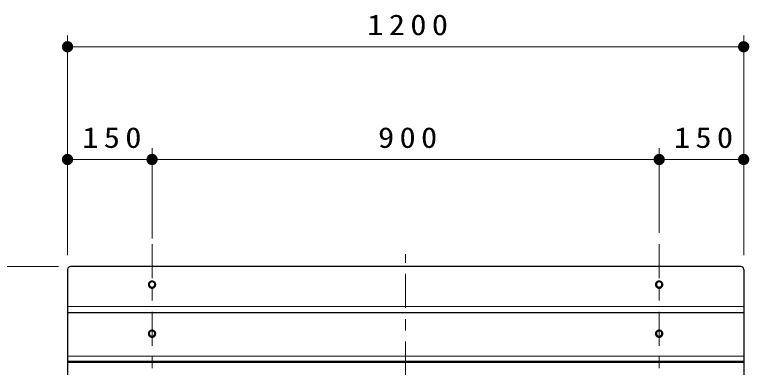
# Model space of a CAD drawing. Units: millimetres on the paper, scale 1:20. Extents: x -385 to 0, y 0 to 267.
# Drawn here: x -293.1 to -227.9, y 137.2 to 168.4 of the extents above; entities that cross this region are included whole.
import ezdxf

# ---------------------------------------------------------------- set-up
doc = ezdxf.new("R2010")
doc.units = ezdxf.units.MM
doc.linetypes.add('USER2', pattern=[6, 3, -1, 1, -1])
doc.layers.add('1_20', color=7, linetype='Continuous', lineweight=25)
doc.styles.add('ＭＳ ゴシック', font='')
doc.styles.get('ＭＳ ゴシック').set_extended_font_data('MS Gothic')

# ---------------------------------------------------------------- blocks, each defined once
blk = doc.blocks.new('filled_dot')
at = {"color": 0, "linetype": 'Continuous', "lineweight": -2, "const_width": 1.25}
blk.add_lwpolyline([(-0.625, 0, 1), (0.625, 0, 1)], format="xyb", close=True, dxfattribs=at)

msp = doc.modelspace()

# ---------------------------------------------------------------- linework, layer by layer
at = {"layer": '1_20', "lineweight": 13}
for p, q in [((-288.425, 147.1), (-288.425, 166.6)), ((-228.425, 147.1), (-228.425, 166.6)), ((-288.425, 165.6), (-228.425, 165.6)), ((-280.925, 148.583), (-280.925, 156.6)), ((-280.925, 149.083), (-280.925, 156.6)), ((-235.925, 149.083), (-235.925, 156.6)), ((-288.425, 155.6), (-280.925, 155.6)), ((-280.925, 155.6), (-235.925, 155.6)), ((-235.925, 155.6), (-228.425, 155.6)), ((-289.212, 146.097), (-317.425, 146.097)), ((-228.425, 142.572), (-288.425, 142.572)), ((-228.425, 138.156), (-288.425, 138.156))]:
    msp.add_line(p, q, dxfattribs=at)
at = {"layer": '1_20', "linetype": 'USER2', "lineweight": 13}
for p, q in [((-280.925, 148.083), (-280.925, 122.51)), ((-235.925, 148.083), (-235.925, 122.51)), ((-258.425, 124.446), (-258.425, 147.209))]:
    msp.add_line(p, q, dxfattribs=at)
at = {"layer": '1_20'}
for p, q in [((-228.675, 146.1), (-288.175, 146.1)), ((-288.425, 145.85), (-288.425, 125.328)), ((-228.425, 145.85), (-228.425, 125.328)), ((-228.425, 141.994), (-288.425, 141.994)), ((-228.425, 137.674), (-288.425, 137.674)), ((-228.425, 137.59), (-288.425, 137.59))]:
    msp.add_line(p, q, dxfattribs=at)
at = {"layer": '1_20', "color": 4}
for points in [[(-281.25, 144.5), (-281.249, 144.473), (-281.245, 144.446), (-281.239, 144.42), (-281.23, 144.394), (-281.219, 144.369), (-281.206, 144.345), (-281.191, 144.323), (-281.174, 144.301), (-281.155, 144.281), (-281.134, 144.263), (-281.111, 144.247), (-281.087, 144.232), (-281.062, 144.22), (-281.036, 144.209), (-281.009, 144.201), (-280.981, 144.195), (-280.953, 144.192), (-280.925, 144.191), (-280.896, 144.192), (-280.868, 144.195), (-280.841, 144.201), (-280.814, 144.209), (-280.787, 144.22), (-280.762, 144.232), (-280.738, 144.247), (-280.716, 144.263), (-280.695, 144.281), (-280.676, 144.301), (-280.659, 144.323), (-280.643, 144.345), (-280.63, 144.369), (-280.619, 144.394), (-280.611, 144.42), (-280.605, 144.446), (-280.601, 144.473), (-280.6, 144.5), (-280.601, 144.527), (-280.605, 144.554), (-280.611, 144.58), (-280.619, 144.606), (-280.63, 144.63), (-280.643, 144.654), (-280.659, 144.677), (-280.676, 144.699), (-280.695, 144.718), (-280.716, 144.737), (-280.738, 144.753), (-280.762, 144.768), (-280.787, 144.78), (-280.814, 144.79), (-280.841, 144.798), (-280.868, 144.804), (-280.896, 144.808), (-280.925, 144.809), (-280.953, 144.808), (-280.981, 144.804), (-281.009, 144.798), (-281.036, 144.79), (-281.062, 144.78), (-281.087, 144.768), (-281.111, 144.753), (-281.134, 144.737), (-281.155, 144.718), (-281.174, 144.699), (-281.191, 144.677), (-281.206, 144.654), (-281.219, 144.63), (-281.23, 144.606), (-281.239, 144.58), (-281.245, 144.554), (-281.249, 144.527)], [(-281.175, 144.515), (-281.174, 144.495), (-281.171, 144.474), (-281.166, 144.454), (-281.16, 144.434), (-281.151, 144.415), (-281.141, 144.396), (-281.13, 144.379), (-281.116, 144.362), (-281.102, 144.347), (-281.085, 144.333), (-281.068, 144.321), (-281.05, 144.309), (-281.03, 144.3), (-281.01, 144.292), (-280.989, 144.286), (-280.968, 144.281), (-280.947, 144.278), (-280.925, 144.278), (-280.903, 144.278), (-280.881, 144.281), (-280.86, 144.286), (-280.839, 144.292), (-280.819, 144.3), (-280.8, 144.309), (-280.781, 144.321), (-280.764, 144.333), (-280.748, 144.347), (-280.733, 144.362), (-280.72, 144.379), (-280.708, 144.396), (-280.698, 144.415), (-280.69, 144.434), (-280.683, 144.454), (-280.679, 144.474), (-280.676, 144.495), (-280.675, 144.515), (-280.676, 144.536), (-280.679, 144.557), (-280.683, 144.577), (-280.69, 144.597), (-280.698, 144.616), (-280.708, 144.634), (-280.72, 144.652), (-280.733, 144.668), (-280.748, 144.683), (-280.764, 144.697), (-280.781, 144.71), (-280.8, 144.721), (-280.819, 144.731), (-280.839, 144.739), (-280.86, 144.745), (-280.881, 144.749), (-280.903, 144.752), (-280.925, 144.753), (-280.947, 144.752), (-280.968, 144.749), (-280.989, 144.745), (-281.01, 144.739), (-281.03, 144.731), (-281.05, 144.721), (-281.068, 144.71), (-281.085, 144.697), (-281.102, 144.683), (-281.116, 144.668), (-281.13, 144.652), (-281.141, 144.634), (-281.151, 144.616), (-281.16, 144.597), (-281.166, 144.577), (-281.171, 144.557), (-281.174, 144.536)], [(-236.25, 144.5), (-236.249, 144.473), (-236.245, 144.446), (-236.239, 144.42), (-236.23, 144.394), (-236.219, 144.369), (-236.206, 144.345), (-236.191, 144.323), (-236.174, 144.301), (-236.155, 144.281), (-236.134, 144.263), (-236.111, 144.247), (-236.087, 144.232), (-236.062, 144.22), (-236.036, 144.209), (-236.009, 144.201), (-235.981, 144.195), (-235.953, 144.192), (-235.925, 144.191), (-235.896, 144.192), (-235.868, 144.195), (-235.841, 144.201), (-235.814, 144.209), (-235.787, 144.22), (-235.762, 144.232), (-235.738, 144.247), (-235.716, 144.263), (-235.695, 144.281), (-235.676, 144.301), (-235.659, 144.323), (-235.643, 144.345), (-235.63, 144.369), (-235.619, 144.394), (-235.611, 144.42), (-235.605, 144.446), (-235.601, 144.473), (-235.6, 144.5), (-235.601, 144.527), (-235.605, 144.554), (-235.611, 144.58), (-235.619, 144.606), (-235.63, 144.63), (-235.643, 144.654), (-235.659, 144.677), (-235.676, 144.699), (-235.695, 144.718), (-235.716, 144.737), (-235.738, 144.753), (-235.762, 144.768), (-235.787, 144.78), (-235.814, 144.79), (-235.841, 144.798), (-235.868, 144.804), (-235.896, 144.808), (-235.925, 144.809), (-235.953, 144.808), (-235.981, 144.804), (-236.009, 144.798), (-236.036, 144.79), (-236.062, 144.78), (-236.087, 144.768), (-236.111, 144.753), (-236.134, 144.737), (-236.155, 144.718), (-236.174, 144.699), (-236.191, 144.677), (-236.206, 144.654), (-236.219, 144.63), (-236.23, 144.606), (-236.239, 144.58), (-236.245, 144.554), (-236.249, 144.527)], [(-236.175, 144.515), (-236.174, 144.495), (-236.171, 144.474), (-236.166, 144.454), (-236.16, 144.434), (-236.151, 144.415), (-236.141, 144.396), (-236.13, 144.379), (-236.116, 144.362), (-236.102, 144.347), (-236.085, 144.333), (-236.068, 144.321), (-236.05, 144.309), (-236.03, 144.3), (-236.01, 144.292), (-235.989, 144.286), (-235.968, 144.281), (-235.947, 144.278), (-235.925, 144.278), (-235.903, 144.278), (-235.881, 144.281), (-235.86, 144.286), (-235.839, 144.292), (-235.819, 144.3), (-235.8, 144.309), (-235.781, 144.321), (-235.764, 144.333), (-235.748, 144.347), (-235.733, 144.362), (-235.72, 144.379), (-235.708, 144.396), (-235.698, 144.415), (-235.69, 144.434), (-235.683, 144.454), (-235.679, 144.474), (-235.676, 144.495), (-235.675, 144.515), (-235.676, 144.536), (-235.679, 144.557), (-235.683, 144.577), (-235.69, 144.597), (-235.698, 144.616), (-235.708, 144.634), (-235.72, 144.652), (-235.733, 144.668), (-235.748, 144.683), (-235.764, 144.697), (-235.781, 144.71), (-235.8, 144.721), (-235.819, 144.731), (-235.839, 144.739), (-235.86, 144.745), (-235.881, 144.749), (-235.903, 144.752), (-235.925, 144.753), (-235.947, 144.752), (-235.968, 144.749), (-235.989, 144.745), (-236.01, 144.739), (-236.03, 144.731), (-236.05, 144.721), (-236.068, 144.71), (-236.085, 144.697), (-236.102, 144.683), (-236.116, 144.668), (-236.13, 144.652), (-236.141, 144.634), (-236.151, 144.616), (-236.16, 144.597), (-236.166, 144.577), (-236.171, 144.557), (-236.174, 144.536)], [(-281.25, 140.147), (-281.249, 140.12), (-281.245, 140.093), (-281.239, 140.067), (-281.23, 140.041), (-281.219, 140.016), (-281.206, 139.992), (-281.191, 139.969), (-281.174, 139.948), (-281.155, 139.928), (-281.134, 139.91), (-281.111, 139.893), (-281.087, 139.879), (-281.062, 139.867), (-281.036, 139.856), (-281.009, 139.848), (-280.981, 139.842), (-280.953, 139.839), (-280.925, 139.838), (-280.896, 139.839), (-280.868, 139.842), (-280.841, 139.848), (-280.814, 139.856), (-280.787, 139.867), (-280.762, 139.879), (-280.738, 139.893), (-280.716, 139.91), (-280.695, 139.928), (-280.676, 139.948), (-280.659, 139.969), (-280.643, 139.992), (-280.63, 140.016), (-280.619, 140.041), (-280.611, 140.067), (-280.605, 140.093), (-280.601, 140.12), (-280.6, 140.147), (-280.601, 140.174), (-280.605, 140.2), (-280.611, 140.227), (-280.619, 140.252), (-280.63, 140.277), (-280.643, 140.301), (-280.659, 140.324), (-280.676, 140.345), (-280.695, 140.365), (-280.716, 140.383), (-280.738, 140.4), (-280.762, 140.414), (-280.787, 140.427), (-280.814, 140.437), (-280.841, 140.445), (-280.868, 140.451), (-280.896, 140.455), (-280.925, 140.456), (-280.953, 140.455), (-280.981, 140.451), (-281.009, 140.445), (-281.036, 140.437), (-281.062, 140.427), (-281.087, 140.414), (-281.111, 140.4), (-281.134, 140.383), (-281.155, 140.365), (-281.174, 140.345), (-281.191, 140.324), (-281.206, 140.301), (-281.219, 140.277), (-281.23, 140.252), (-281.239, 140.227), (-281.245, 140.2), (-281.249, 140.174)], [(-281.175, 140.162), (-281.174, 140.141), (-281.171, 140.121), (-281.166, 140.101), (-281.16, 140.081), (-281.151, 140.062), (-281.141, 140.043), (-281.13, 140.026), (-281.116, 140.009), (-281.102, 139.994), (-281.085, 139.98), (-281.068, 139.967), (-281.05, 139.956), (-281.03, 139.947), (-281.01, 139.939), (-280.989, 139.932), (-280.968, 139.928), (-280.947, 139.925), (-280.925, 139.924), (-280.903, 139.925), (-280.881, 139.928), (-280.86, 139.932), (-280.839, 139.939), (-280.819, 139.947), (-280.8, 139.956), (-280.781, 139.967), (-280.764, 139.98), (-280.748, 139.994), (-280.733, 140.009), (-280.72, 140.026), (-280.708, 140.043), (-280.698, 140.062), (-280.69, 140.081), (-280.683, 140.101), (-280.679, 140.121), (-280.676, 140.141), (-280.675, 140.162), (-280.676, 140.183), (-280.679, 140.203), (-280.683, 140.224), (-280.69, 140.243), (-280.698, 140.263), (-280.708, 140.281), (-280.72, 140.299), (-280.733, 140.315), (-280.748, 140.33), (-280.764, 140.344), (-280.781, 140.357), (-280.8, 140.368), (-280.819, 140.378), (-280.839, 140.386), (-280.86, 140.392), (-280.881, 140.396), (-280.903, 140.399), (-280.925, 140.4), (-280.947, 140.399), (-280.968, 140.396), (-280.989, 140.392), (-281.01, 140.386), (-281.03, 140.378), (-281.05, 140.368), (-281.068, 140.357), (-281.085, 140.344), (-281.102, 140.33), (-281.116, 140.315), (-281.13, 140.299), (-281.141, 140.281), (-281.151, 140.263), (-281.16, 140.243), (-281.166, 140.224), (-281.171, 140.203), (-281.174, 140.183)], [(-236.25, 140.147), (-236.249, 140.12), (-236.245, 140.093), (-236.239, 140.067), (-236.23, 140.041), (-236.219, 140.016), (-236.206, 139.992), (-236.191, 139.969), (-236.174, 139.948), (-236.155, 139.928), (-236.134, 139.91), (-236.111, 139.893), (-236.087, 139.879), (-236.062, 139.867), (-236.036, 139.856), (-236.009, 139.848), (-235.981, 139.842), (-235.953, 139.839), (-235.925, 139.838), (-235.896, 139.839), (-235.868, 139.842), (-235.841, 139.848), (-235.814, 139.856), (-235.787, 139.867), (-235.762, 139.879), (-235.738, 139.893), (-235.716, 139.91), (-235.695, 139.928), (-235.676, 139.948), (-235.659, 139.969), (-235.643, 139.992), (-235.63, 140.016), (-235.619, 140.041), (-235.611, 140.067), (-235.605, 140.093), (-235.601, 140.12), (-235.6, 140.147), (-235.601, 140.174), (-235.605, 140.2), (-235.611, 140.227), (-235.619, 140.252), (-235.63, 140.277), (-235.643, 140.301), (-235.659, 140.324), (-235.676, 140.345), (-235.695, 140.365), (-235.716, 140.383), (-235.738, 140.4), (-235.762, 140.414), (-235.787, 140.427), (-235.814, 140.437), (-235.841, 140.445), (-235.868, 140.451), (-235.896, 140.455), (-235.925, 140.456), (-235.953, 140.455), (-235.981, 140.451), (-236.009, 140.445), (-236.036, 140.437), (-236.062, 140.427), (-236.087, 140.414), (-236.111, 140.4), (-236.134, 140.383), (-236.155, 140.365), (-236.174, 140.345), (-236.191, 140.324), (-236.206, 140.301), (-236.219, 140.277), (-236.23, 140.252), (-236.239, 140.227), (-236.245, 140.2), (-236.249, 140.174)], [(-236.175, 140.162), (-236.174, 140.141), (-236.171, 140.121), (-236.166, 140.101), (-236.16, 140.081), (-236.151, 140.062), (-236.141, 140.043), (-236.13, 140.026), (-236.116, 140.009), (-236.102, 139.994), (-236.085, 139.98), (-236.068, 139.967), (-236.05, 139.956), (-236.03, 139.947), (-236.01, 139.939), (-235.989, 139.932), (-235.968, 139.928), (-235.947, 139.925), (-235.925, 139.924), (-235.903, 139.925), (-235.881, 139.928), (-235.86, 139.932), (-235.839, 139.939), (-235.819, 139.947), (-235.8, 139.956), (-235.781, 139.967), (-235.764, 139.98), (-235.748, 139.994), (-235.733, 140.009), (-235.72, 140.026), (-235.708, 140.043), (-235.698, 140.062), (-235.69, 140.081), (-235.683, 140.101), (-235.679, 140.121), (-235.676, 140.141), (-235.675, 140.162), (-235.676, 140.183), (-235.679, 140.203), (-235.683, 140.224), (-235.69, 140.243), (-235.698, 140.263), (-235.708, 140.281), (-235.72, 140.299), (-235.733, 140.315), (-235.748, 140.33), (-235.764, 140.344), (-235.781, 140.357), (-235.8, 140.368), (-235.819, 140.378), (-235.839, 140.386), (-235.86, 140.392), (-235.881, 140.396), (-235.903, 140.399), (-235.925, 140.4), (-235.947, 140.399), (-235.968, 140.396), (-235.989, 140.392), (-236.01, 140.386), (-236.03, 140.378), (-236.05, 140.368), (-236.068, 140.357), (-236.085, 140.344), (-236.102, 140.33), (-236.116, 140.315), (-236.13, 140.299), (-236.141, 140.281), (-236.151, 140.263), (-236.16, 140.243), (-236.166, 140.224), (-236.171, 140.203), (-236.174, 140.183)]]:
    msp.add_lwpolyline(points, close=True, dxfattribs=at)
at = {"layer": '1_20'}
for centre, start, end in [((-288.175, 145.85), 90, 180), ((-228.675, 145.85), 0, 90)]:
    msp.add_arc(centre, 0.25, start, end, dxfattribs=at)

# ---------------------------------------------------------------- block references
at = {"layer": '1_20', "lineweight": 13, "xscale": 0.4, "yscale": 0.4}
for p in [(-288.425, 165.6), (-288.425, 155.6), (-280.925, 155.6), (-235.925, 155.6)]:
    msp.add_blockref('filled_dot', p, dxfattribs=at)
at = {"layer": '1_20', "lineweight": 13, "xscale": 0.4, "yscale": 0.4, "rotation": 180}
for p in [(-228.425, 165.6), (-280.925, 155.6), (-235.925, 155.6), (-228.425, 155.6)]:
    msp.add_blockref('filled_dot', p, dxfattribs=at)

# ---------------------------------------------------------------- texts
at = {"layer": '1_20', "char_height": 1.833, "attachment_point": 8, "style": 'ＭＳ ゴシック'}
for s, insert in [('\\T1.33;\\W1.15;1200', (-258.004, 166.6)), ('\\T1.33;\\W1.15;150', (-284.254, 156.6)), ('\\T1.33;\\W1.15;900', (-258.008, 156.6)), ('\\T1.33;\\W1.15;150', (-231.754, 156.6))]:
    msp.add_mtext(s, dxfattribs=dict(at, insert=insert))

doc.saveas('drawing.dxf')
